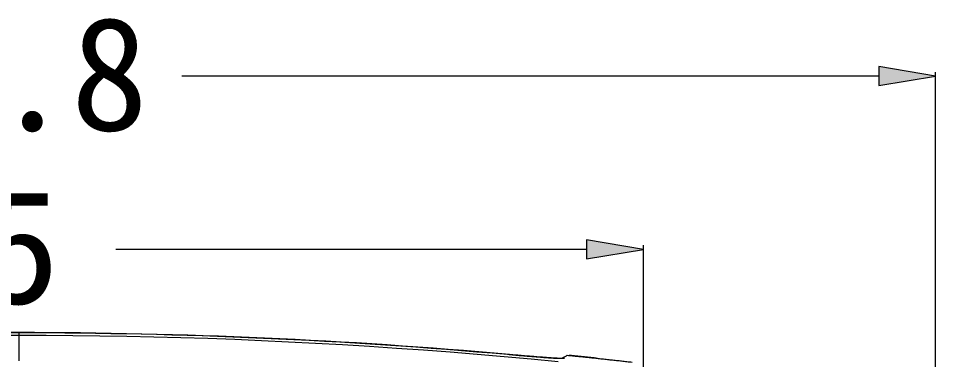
# Model space of a CAD drawing. Header units: inches. Extents: x 0 to 40, y 35.9 to 64.1.
# Drawn here: x 7.827 to 10.547, y 53.376 to 54.388 of the extents above; entities that cross this region are included whole.
import ezdxf

# ---------------------------------------------------------------- set-up
doc = ezdxf.new("R2010")
doc.units = ezdxf.units.IN
doc.header["$MEASUREMENT"] = 0
doc.linetypes.add('AI-Linetype-11', pattern=[1.032687, 0.478297, -0.184797, 0.184797, -0.184797])
doc.layers.add('1', color=7, linetype='Continuous')
doc.layers.add('2', color=7, linetype='Continuous')

# ---------------------------------------------------------------- blocks, each defined once
blk = doc.blocks.new('block 727')
at = {"layer": '1', "color": 43, "lineweight": 18, "true_color": 0xccb266}
blk.add_open_spline([(9.2832, 53.3911), (8.3157, 53.4778), (7.3424, 53.4778), (6.3749, 53.3911)], degree=3, dxfattribs=at)
blk = doc.blocks.new('block 730')
at = {"layer": '1', "color": 43, "lineweight": 18, "true_color": 0xccb266}
blk.add_lwpolyline([(9.4461, 53.3798), (9.4459, 53.3797), (9.4455, 53.3796), (9.4449, 53.3795), (9.4441, 53.3795), (9.4433, 53.3794), (9.4422, 53.3794), (9.441, 53.3794), (9.4397, 53.3794), (9.4382, 53.3794), (9.4366, 53.3795), (9.4348, 53.3795), (9.4329, 53.3796), (9.4309, 53.3797), (9.4287, 53.3798), (9.4264, 53.3799), (9.424, 53.38), (9.4214, 53.3801), (9.4187, 53.3803), (9.4159, 53.3804), (9.4129, 53.3806), (9.4098, 53.3808), (9.4066, 53.381), (9.4033, 53.3813), (9.3999, 53.3815), (9.3964, 53.3818), (9.3927, 53.382), (9.389, 53.3823), (9.3851, 53.3826), (9.3812, 53.3829), (9.3771, 53.3832), (9.373, 53.3835), (9.3688, 53.3838), (9.3645, 53.3842), (9.3601, 53.3845), (9.3557, 53.3849), (9.3512, 53.3853), (9.3466, 53.3856), (9.342, 53.386), (9.3373, 53.3864), (9.3325, 53.3868), (9.3277, 53.3872), (9.3229, 53.3876), (9.318, 53.388), (9.3131, 53.3885), (9.3082, 53.3889), (9.3032, 53.3893), (9.2982, 53.3897), (9.2932, 53.3902), (9.2882, 53.3906), (9.2832, 53.3911)], dxfattribs=at)
blk = doc.blocks.new('block 2957')
at = {"layer": '2', "color": 7, "lineweight": 18, "true_color": 0xffffff}
blk.add_open_spline([(9.2768, 53.3908), (8.3135, 53.4768), (7.3446, 53.4768), (6.3813, 53.3908)], degree=3, dxfattribs=at)
blk = doc.blocks.new('block 2973')
at = {"layer": '2', "color": 7, "lineweight": 18, "true_color": 0xffffff}
blk.add_open_spline([(9.4543, 53.3891), (9.4495, 53.386), (9.4446, 53.3828), (9.4397, 53.3796)], degree=3, dxfattribs=at)
blk = doc.blocks.new('block 3055')
at = {"layer": '2', "color": 7, "lineweight": 18, "true_color": 0xffffff}
blk.add_lwpolyline([(9.4397, 53.3796), (9.4395, 53.3795), (9.439, 53.3794), (9.4385, 53.3793), (9.4378, 53.3793), (9.4369, 53.3792), (9.4358, 53.3792), (9.4346, 53.3792), (9.4333, 53.3792), (9.4318, 53.3792), (9.4302, 53.3793), (9.4284, 53.3793), (9.4265, 53.3794), (9.4245, 53.3794), (9.4223, 53.3795), (9.42, 53.3797), (9.4175, 53.3798), (9.415, 53.3799), (9.4123, 53.3801), (9.4095, 53.3802), (9.4065, 53.3804), (9.4034, 53.3806), (9.4002, 53.3808), (9.3969, 53.381), (9.3935, 53.3813), (9.39, 53.3815), (9.3863, 53.3818), (9.3825, 53.3821), (9.3787, 53.3823), (9.3748, 53.3827), (9.3707, 53.383), (9.3666, 53.3833), (9.3624, 53.3836), (9.3581, 53.3839), (9.3537, 53.3843), (9.3493, 53.3846), (9.3448, 53.385), (9.3402, 53.3854), (9.3356, 53.3858), (9.3309, 53.3861), (9.3261, 53.3865), (9.3213, 53.387), (9.3165, 53.3874), (9.3116, 53.3878), (9.3067, 53.3882), (9.3018, 53.3886), (9.2968, 53.3891), (9.2918, 53.3895), (9.2868, 53.3899), (9.2818, 53.3904), (9.2768, 53.3908)], dxfattribs=at)
blk = doc.blocks.new('block 3112')
at = {"layer": '2', "color": 80, "lineweight": 18, "true_color": 0x3fff00}
blk.add_lwpolyline([(9.5401, 53.3803), (9.5382, 53.3805), (9.5364, 53.3807), (9.5346, 53.3809), (9.5329, 53.3811), (9.5312, 53.3812), (9.5295, 53.3814), (9.5279, 53.3816), (9.5263, 53.3818), (9.5247, 53.3819), (9.5232, 53.3821), (9.5217, 53.3822), (9.5202, 53.3824), (9.5188, 53.3825), (9.5175, 53.3827), (9.5161, 53.3828), (9.5147, 53.383), (9.5133, 53.3831), (9.5118, 53.3833), (9.5102, 53.3834), (9.5086, 53.3836), (9.5068, 53.3838), (9.5051, 53.384), (9.5032, 53.3841), (9.5013, 53.3843), (9.4994, 53.3845), (9.4975, 53.3848), (9.4957, 53.3849), (9.4941, 53.3851), (9.4926, 53.3853), (9.4912, 53.3854), (9.4899, 53.3855), (9.4888, 53.3856), (9.4875, 53.3858), (9.4861, 53.3859), (9.4845, 53.3861), (9.4828, 53.3863), (9.4812, 53.3864), (9.4795, 53.3866), (9.4779, 53.3868), (9.4762, 53.3869), (9.4745, 53.3871), (9.4729, 53.3873), (9.4713, 53.3874), (9.4699, 53.3876), (9.4685, 53.3877), (9.4671, 53.3879), (9.4655, 53.388), (9.4637, 53.3882), (9.4617, 53.3884), (9.4596, 53.3886)], dxfattribs=at)
blk = doc.blocks.new('block 3138')
at = {"layer": '2', "color": 7, "lineweight": 18, "true_color": 0xffffff}
blk.add_lwpolyline([(7.7491, 53.4486), (7.829, 53.4488), (7.909, 53.4486), (7.9889, 53.4481), (8.0688, 53.4471), (8.1487, 53.4457), (8.2286, 53.444), (8.3086, 53.4418), (8.3885, 53.4393), (8.4684, 53.4363), (8.5483, 53.433), (8.6282, 53.4293), (8.7081, 53.4252), (8.788, 53.4207), (8.868, 53.4158), (8.9479, 53.4105), (9.0278, 53.4049), (9.1077, 53.3988), (9.1876, 53.3924), (9.2675, 53.3855), (9.3474, 53.3783), (9.4274, 53.3707)], dxfattribs=at)
blk = doc.blocks.new('block 3144')
at = {"layer": '2', "color": 7, "lineweight": 18, "true_color": 0xffffff}
blk.add_lwpolyline([(9.4543, 53.3891), (9.4582, 53.3888), (9.462, 53.3884), (9.4659, 53.388), (9.4697, 53.3876), (9.4735, 53.3872), (9.4774, 53.3868), (9.4812, 53.3864), (9.4851, 53.386), (9.4889, 53.3856), (9.4928, 53.3853), (9.4966, 53.3849), (9.5005, 53.3845), (9.5043, 53.3841), (9.5081, 53.3837), (9.512, 53.3833), (9.5158, 53.3829), (9.5197, 53.3825), (9.5235, 53.3821), (9.5273, 53.3817), (9.5312, 53.3813), (9.535, 53.3809), (9.5389, 53.3804), (9.5427, 53.38), (9.5465, 53.3797), (9.5504, 53.3792), (9.5542, 53.3788), (9.5581, 53.3784), (9.5619, 53.378), (9.5658, 53.3776), (9.5696, 53.3772), (9.5734, 53.3768), (9.5773, 53.3764), (9.5811, 53.3759), (9.585, 53.3755), (9.5888, 53.3751), (9.5926, 53.3747), (9.5965, 53.3743), (9.6003, 53.3739), (9.6042, 53.3734), (9.608, 53.373), (9.6118, 53.3726), (9.6157, 53.3722), (9.6195, 53.3717), (9.6234, 53.3713), (9.6272, 53.3709), (9.631, 53.3705), (9.6349, 53.37), (9.6387, 53.3696), (9.6425, 53.3692), (9.6464, 53.3688)], dxfattribs=at)
blk = doc.blocks.new('block 3296')
at = {"layer": '2', "color": 1, "linetype": 'AI-Linetype-11', "lineweight": 18, "true_color": 0xff0000}
blk.add_lwpolyline([(7.829, 42.3826), (7.829, 53.4561)], dxfattribs=at)
blk = doc.blocks.new('block 3339')
at = {"color": 5, "lineweight": 18, "true_color": 0x0000ff}
blk.add_lwpolyline([(10.5466, 52.5324), (10.5466, 54.2291)], dxfattribs=at)
blk = doc.blocks.new('block 3341')
at = {"color": 5, "lineweight": 18, "true_color": 0x0000ff}
blk.add_lwpolyline([(10.3784, 54.2169), (8.3119, 54.2169)], dxfattribs=at)
blk = doc.blocks.new('block 3343')
at = {"true_color": 0x0000ff}
h = blk.add_hatch(color=5, dxfattribs=at)
h.dxf.hatch_style = 2
h.paths.add_polyline_path([(10.3784, 54.245), (10.3784, 54.1889), (10.5466, 54.2169)])
at = {"lineweight": 0}
blk.add_lwpolyline([(10.3784, 54.245), (10.3784, 54.1889), (10.5466, 54.2169), (10.3784, 54.245)], dxfattribs=at)
blk = doc.blocks.new('block 3344')
at = {"color": 4, "true_color": 0x00ffff, "insert": (7.2961, 54.0503), "char_height": 0.336544, "attachment_point": 7}
blk.add_mtext('\\fTxt|b0|i0|c0|p34;\\W1;80.8', dxfattribs=at)
blk = doc.blocks.new('block 3347')
at = {"lineweight": 0}
blk.add_lwpolyline([(10.5466, 54.2169), (10.5466, 54.2169)], dxfattribs=at)
blk = doc.blocks.new('block 3337')
for name in ['block 3344', 'block 3343', 'block 3341', 'block 3339', 'block 3347']:
    blk.add_blockref(name, (0, 0))
blk = doc.blocks.new('block 3356')
at = {"lineweight": 0}
blk.add_lwpolyline([(7.829, 53.4561), (7.829, 53.4561)], dxfattribs=at)
blk = doc.blocks.new('block 3348')
blk.add_blockref('block 3356', (0, 0))
blk = doc.blocks.new('block 3361')
at = {"color": 5, "lineweight": 18, "true_color": 0x0000ff}
blk.add_lwpolyline([(9.68, 52.5672), (9.68, 53.7152)], dxfattribs=at)
blk = doc.blocks.new('block 3363')
at = {"color": 5, "lineweight": 18, "true_color": 0x0000ff}
blk.add_lwpolyline([(9.5118, 53.7031), (8.1156, 53.7031)], dxfattribs=at)
blk = doc.blocks.new('block 3365')
at = {"true_color": 0x0000ff}
h = blk.add_hatch(color=5, dxfattribs=at)
h.dxf.hatch_style = 2
h.paths.add_polyline_path([(9.5118, 53.7311), (9.5118, 53.675), (9.68, 53.7031)])
at = {"lineweight": 0}
blk.add_lwpolyline([(9.5118, 53.7311), (9.5118, 53.675), (9.68, 53.7031), (9.5118, 53.7311)], dxfattribs=at)
blk = doc.blocks.new('block 3366')
at = {"color": 4, "true_color": 0x00ffff, "insert": (7.4925, 53.5365), "char_height": 0.336544, "attachment_point": 7}
blk.add_mtext('\\fTxt|b0|i0|c0|p34;\\W1;55', dxfattribs=at)
blk = doc.blocks.new('block 3369')
at = {"lineweight": 0}
blk.add_lwpolyline([(9.68, 53.7031), (9.68, 53.7031)], dxfattribs=at)
blk = doc.blocks.new('block 3359')
for name in ['block 3366', 'block 3365', 'block 3361', 'block 3363', 'block 3369']:
    blk.add_blockref(name, (0, 0))

msp = doc.modelspace()

# ---------------------------------------------------------------- block references
for name in ['block 3337', 'block 3359', 'block 3348']:
    msp.add_blockref(name, (0, 0))
at = {"layer": '1'}
for name in ['block 727', 'block 730']:
    msp.add_blockref(name, (0, 0), dxfattribs=at)
at = {"layer": '2'}
for name in ['block 2957', 'block 3138', 'block 3296', 'block 3055', 'block 2973', 'block 3144', 'block 3112']:
    msp.add_blockref(name, (0, 0), dxfattribs=at)

doc.saveas('drawing.dxf')
